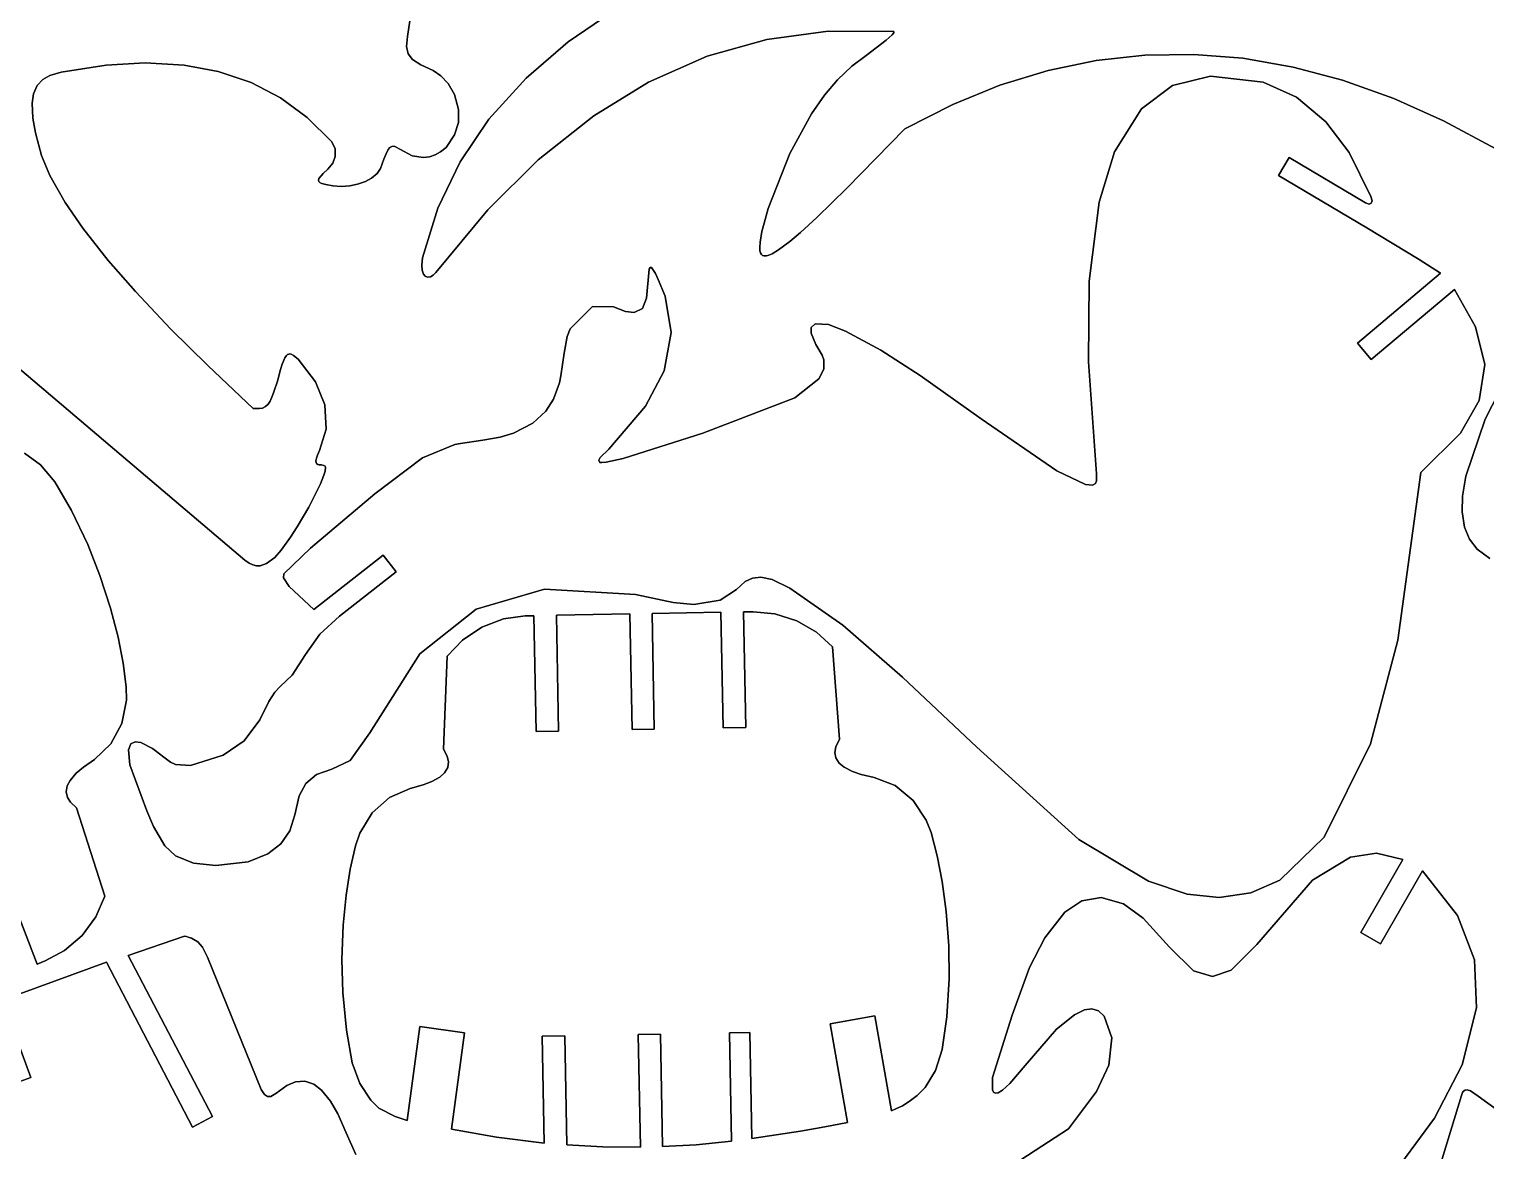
# Model space of a CAD drawing. Extents: x -1 to 600, y 1 to 926.
# Drawn here: x 203 to 395.9, y 407.8 to 556.4 of the extents above; entities that cross this region are included whole.
import ezdxf

# ---------------------------------------------------------------- set-up
doc = ezdxf.new("R2010")
doc.units = 0
doc.layers.add('EXPLORER_DEFAULT', color=253, linetype='CONTINUOUS')

# ---------------------------------------------------------------- blocks, each defined once
blk = doc.blocks.new('A_MODEL_SPACE')
at = {"layer": 'EXPLORER_DEFAULT'}
for p, q in [((253.092361, 555.414734), (253.712875, 559.564331)), ((253.712875, 559.564331), (253.092361, 555.414734)), ((281.244049, 559.401062), (274.344604, 554.708252)), ((274.344604, 554.708252), (281.244049, 559.401062)), ((300.678589, 555.040649), (308.80365, 556.140503)), ((308.80365, 556.140503), (300.678589, 555.040649)), ((308.80365, 556.140503), (317.368835, 556.103882)), ((317.368835, 556.103882), (308.80365, 556.140503)), ((317.500702, 555.927612), (317.268158, 555.637268)), ((317.268158, 555.637268), (317.500702, 555.927612)), ((317.368835, 556.103882), (317.492279, 556.071899)), ((317.492279, 556.071899), (317.368835, 556.103882)), ((317.492279, 556.071899), (317.524567, 556.025024)), ((317.524567, 556.025024), (317.492279, 556.071899)), ((317.524567, 556.025024), (317.500702, 555.927612)), ((317.500702, 555.927612), (317.524567, 556.025024)), ((252.936157, 554.102234), (253.092361, 555.414734)), ((253.092361, 555.414734), (252.936157, 554.102234)), ((253.161484, 553.147827), (252.936157, 554.102234)), ((252.936157, 554.102234), (253.161484, 553.147827)), ((274.344604, 554.708252), (268.775116, 549.915222)), ((268.775116, 549.915222), (274.344604, 554.708252)), ((292.792175, 552.800903), (300.678589, 555.040649)), ((300.678589, 555.040649), (292.792175, 552.800903)), ((316.507324, 554.947815), (313.832214, 552.925903)), ((313.832214, 552.925903), (316.507324, 554.947815)), ((317.268158, 555.637268), (316.507324, 554.947815)), ((316.507324, 554.947815), (317.268158, 555.637268)), ((213.151688, 551.637451), (218.329178, 551.929504)), ((218.329178, 551.929504), (213.151688, 551.637451)), ((218.329178, 551.929504), (223.495316, 551.637268)), ((223.495316, 551.637268), (218.329178, 551.929504)), ((253.744186, 552.36261), (253.161484, 553.147827)), ((253.161484, 553.147827), (253.744186, 552.36261)), ((254.82608, 551.666504), (253.744186, 552.36261)), ((253.744186, 552.36261), (254.82608, 551.666504)), ((285.024933, 549.362915), (292.792175, 552.800903)), ((292.792175, 552.800903), (285.024933, 549.362915)), ((313.832214, 552.925903), (311.929688, 551.486877)), ((311.929688, 551.486877), (313.832214, 552.925903)), ((337.949982, 550.936401), (344.305023, 552.258179)), ((344.305023, 552.258179), (337.949982, 550.936401)), ((344.305023, 552.258179), (350.755859, 552.969116)), ((350.755859, 552.969116), (344.305023, 552.258179)), ((350.755859, 552.969116), (357.261993, 553.059326)), ((357.261993, 553.059326), (350.755859, 552.969116)), ((357.261993, 553.059326), (363.748962, 552.533142)), ((363.748962, 552.533142), (357.261993, 553.059326)), ((363.748962, 552.533142), (370.407043, 551.369629)), ((370.407043, 551.369629), (363.748962, 552.533142)), ((204.770111, 549.741211), (205.685226, 550.252563)), ((205.685226, 550.252563), (204.770111, 549.741211)), ((205.685226, 550.252563), (207.194092, 550.712585)), ((207.194092, 550.712585), (205.685226, 550.252563)), ((207.194092, 550.712585), (213.151688, 551.637451)), ((213.151688, 551.637451), (207.194092, 550.712585)), ((223.495316, 551.637268), (228.014877, 550.792542)), ((228.014877, 550.792542), (223.495316, 551.637268)), ((228.014877, 550.792542), (232.360199, 549.319641)), ((232.360199, 549.319641), (228.014877, 550.792542)), ((256.463898, 550.916199), (254.82608, 551.666504)), ((254.82608, 551.666504), (256.463898, 550.916199)), ((257.504181, 550.2052), (256.463898, 550.916199)), ((256.463898, 550.916199), (257.504181, 550.2052)), ((258.456207, 549.186218), (257.504181, 550.2052)), ((257.504181, 550.2052), (258.456207, 549.186218)), ((311.929688, 551.486877), (310.026215, 549.665894)), ((310.026215, 549.665894), (311.929688, 551.486877)), ((331.536102, 548.966003), (337.949982, 550.936401)), ((337.949982, 550.936401), (331.536102, 548.966003)), ((359.463745, 550.163818), (354.440369, 548.948425)), ((354.440369, 548.948425), (359.463745, 550.163818)), ((366.45285, 549.384644), (359.463745, 550.163818)), ((359.463745, 550.163818), (366.45285, 549.384644)), ((370.407043, 551.369629), (376.940399, 549.624512)), ((376.940399, 549.624512), (370.407043, 551.369629)), ((203.51207, 547.841797), (204.002274, 548.93158)), ((204.002274, 548.93158), (203.51207, 547.841797)), ((204.002274, 548.93158), (204.770111, 549.741211)), ((204.770111, 549.741211), (204.002274, 548.93158)), ((232.360199, 549.319641), (236.251205, 547.301575)), ((236.251205, 547.301575), (232.360199, 549.319641)), ((259.3078, 547.740479), (258.456207, 549.186218)), ((258.456207, 549.186218), (259.3078, 547.740479)), ((268.775116, 549.915222), (263.868805, 544.465637)), ((263.868805, 544.465637), (268.775116, 549.915222)), ((277.770142, 544.920288), (285.024933, 549.362915)), ((285.024933, 549.362915), (277.770142, 544.920288)), ((310.026215, 549.665894), (308.319061, 547.654297)), ((308.319061, 547.654297), (310.026215, 549.665894)), ((325.320435, 546.43042), (331.536102, 548.966003)), ((331.536102, 548.966003), (325.320435, 546.43042)), ((354.440369, 548.948425), (350.331421, 545.852722)), ((350.331421, 545.852722), (354.440369, 548.948425)), ((370.83197, 547.364807), (366.45285, 549.384644)), ((366.45285, 549.384644), (370.83197, 547.364807)), ((376.940399, 549.624512), (383.740112, 547.188904)), ((383.740112, 547.188904), (376.940399, 549.624512)), ((203.335526, 546.588623), (203.51207, 547.841797)), ((203.51207, 547.841797), (203.335526, 546.588623)), ((203.44902, 544.612976), (203.335526, 546.588623)), ((203.335526, 546.588623), (203.44902, 544.612976)), ((236.251205, 547.301575), (239.784042, 544.706787)), ((239.784042, 544.706787), (236.251205, 547.301575)), ((259.830872, 545.742249), (259.3078, 547.740479)), ((259.3078, 547.740479), (259.830872, 545.742249)), ((308.319061, 547.654297), (306.594879, 545.197327)), ((306.594879, 545.197327), (308.319061, 547.654297)), ((318.955231, 543.182922), (325.320435, 546.43042)), ((325.320435, 546.43042), (318.955231, 543.182922)), ((374.744202, 544.13623), (370.83197, 547.364807)), ((370.83197, 547.364807), (374.744202, 544.13623)), ((383.740112, 547.188904), (390.335297, 544.23407)), ((390.335297, 544.23407), (383.740112, 547.188904)), ((203.807663, 542.665588), (203.44902, 544.612976)), ((203.44902, 544.612976), (203.807663, 542.665588)), ((239.784042, 544.706787), (243.038147, 541.456665)), ((243.038147, 541.456665), (239.784042, 544.706787)), ((259.821198, 544.041504), (259.830872, 545.742249)), ((259.830872, 545.742249), (259.821198, 544.041504)), ((263.868805, 544.465637), (260.054993, 538.818726)), ((260.054993, 538.818726), (263.868805, 544.465637)), ((270.407837, 539.070801), (277.770142, 544.920288)), ((277.770142, 544.920288), (270.407837, 539.070801)), ((306.594879, 545.197327), (303.732788, 539.9422)), ((303.732788, 539.9422), (306.594879, 545.197327)), ((350.331421, 545.852722), (346.754486, 540.148071)), ((346.754486, 540.148071), (350.331421, 545.852722)), ((390.335297, 544.23407), (397.261261, 540.517273)), ((397.261261, 540.517273), (390.335297, 544.23407)), ((204.610016, 539.653503), (203.807663, 542.665588)), ((203.807663, 542.665588), (204.610016, 539.653503)), ((258.192566, 540.73291), (259.301636, 542.381592)), ((259.301636, 542.381592), (258.192566, 540.73291)), ((259.301636, 542.381592), (259.821198, 544.041504)), ((259.821198, 544.041504), (259.301636, 542.381592)), ((311.288177, 535.332458), (318.955231, 543.182922)), ((318.955231, 543.182922), (311.288177, 535.332458)), ((377.840668, 540.053467), (374.744202, 544.13623)), ((374.744202, 544.13623), (377.840668, 540.053467)), ((243.038147, 541.456665), (243.47438, 540.531128)), ((243.47438, 540.531128), (243.038147, 541.456665)), ((243.47438, 540.531128), (243.506943, 539.530762)), ((243.506943, 539.530762), (243.47438, 540.531128)), ((250.19165, 539.808777), (250.5271, 540.448792)), ((250.5271, 540.448792), (250.19165, 539.808777)), ((250.5271, 540.448792), (250.747986, 540.717712)), ((250.747986, 540.717712), (250.5271, 540.448792)), ((250.747986, 540.717712), (251.020706, 540.868103)), ((251.020706, 540.868103), (250.747986, 540.717712)), ((251.020706, 540.868103), (251.319901, 540.871765)), ((251.319901, 540.871765), (251.020706, 540.868103)), ((251.319901, 540.871765), (251.561996, 540.780029)), ((251.561996, 540.780029), (251.319901, 540.871765)), ((251.561996, 540.780029), (252.060745, 540.480652)), ((252.060745, 540.480652), (251.561996, 540.780029)), ((252.060745, 540.480652), (253.705994, 539.606323)), ((253.705994, 539.606323), (252.060745, 540.480652)), ((257.462158, 540.133179), (258.192566, 540.73291)), ((258.192566, 540.73291), (257.462158, 540.133179)), ((205.707993, 536.983826), (204.610016, 539.653503)), ((204.610016, 539.653503), (205.707993, 536.983826)), ((243.184692, 538.636475), (242.541306, 537.836548)), ((242.541306, 537.836548), (243.184692, 538.636475)), ((243.506943, 539.530762), (243.184692, 538.636475)), ((243.184692, 538.636475), (243.506943, 539.530762)), ((249.497589, 537.935242), (249.939743, 539.188049)), ((249.939743, 539.188049), (249.497589, 537.935242)), ((249.939743, 539.188049), (250.19165, 539.808777)), ((250.19165, 539.808777), (249.939743, 539.188049)), ((253.705994, 539.606323), (255.19339, 539.369629)), ((255.19339, 539.369629), (253.705994, 539.606323)), ((255.19339, 539.369629), (255.972366, 539.467896)), ((255.972366, 539.467896), (255.19339, 539.369629)), ((255.972366, 539.467896), (256.737274, 539.724304)), ((256.737274, 539.724304), (255.972366, 539.467896)), ((256.737274, 539.724304), (257.462158, 540.133179)), ((257.462158, 540.133179), (256.737274, 539.724304)), ((260.054993, 538.818726), (257.109314, 532.680786)), ((257.109314, 532.680786), (260.054993, 538.818726)), ((263.715118, 532.441895), (270.407837, 539.070801)), ((270.407837, 539.070801), (263.715118, 532.441895)), ((303.732788, 539.9422), (300.856323, 532.634338)), ((300.856323, 532.634338), (303.732788, 539.9422)), ((346.754486, 540.148071), (344.711243, 533.48938)), ((344.711243, 533.48938), (346.754486, 540.148071)), ((368.477295, 537.016418), (369.877075, 539.383545)), ((369.877075, 539.383545), (368.477295, 537.016418)), ((369.877075, 539.383545), (379.980621, 533.37207)), ((379.980621, 533.37207), (369.877075, 539.383545)), ((380.710297, 534.239868), (377.840668, 540.053467)), ((377.840668, 540.053467), (380.710297, 534.239868)), ((207.722504, 533.419067), (205.707993, 536.983826)), ((205.707993, 536.983826), (207.722504, 533.419067)), ((241.347504, 536.593811), (241.281082, 536.401855)), ((241.281082, 536.401855), (241.347504, 536.593811)), ((241.617935, 536.959778), (241.347504, 536.593811)), ((241.347504, 536.593811), (241.617935, 536.959778)), ((241.91423, 537.265076), (241.617935, 536.959778)), ((241.617935, 536.959778), (241.91423, 537.265076)), ((242.541306, 537.836548), (241.91423, 537.265076)), ((241.91423, 537.265076), (242.541306, 537.836548)), ((247.521378, 536.214172), (248.328461, 536.650696)), ((248.328461, 536.650696), (247.521378, 536.214172)), ((248.328461, 536.650696), (249.068405, 537.285217)), ((249.068405, 537.285217), (248.328461, 536.650696)), ((249.068405, 537.285217), (249.497589, 537.935242)), ((249.497589, 537.935242), (249.068405, 537.285217)), ((380.152252, 530.081909), (368.477295, 537.016418)), ((368.477295, 537.016418), (380.152252, 530.081909)), ((241.281082, 536.401855), (241.320068, 536.226318)), ((241.320068, 536.226318), (241.281082, 536.401855)), ((241.320068, 536.226318), (241.500061, 536.052551)), ((241.500061, 536.052551), (241.320068, 536.226318)), ((241.500061, 536.052551), (241.72374, 535.951355)), ((241.72374, 535.951355), (241.500061, 536.052551)), ((241.72374, 535.951355), (242.244156, 535.801819)), ((242.244156, 535.801819), (241.72374, 535.951355)), ((242.244156, 535.801819), (243.193237, 535.617371)), ((243.193237, 535.617371), (242.244156, 535.801819)), ((243.193237, 535.617371), (244.31105, 535.559326)), ((244.31105, 535.559326), (243.193237, 535.617371)), ((244.31105, 535.559326), (245.41684, 535.640869)), ((245.41684, 535.640869), (244.31105, 535.559326)), ((245.41684, 535.640869), (246.469376, 535.850525)), ((246.469376, 535.850525), (245.41684, 535.640869)), ((246.469376, 535.850525), (247.521378, 536.214172)), ((247.521378, 536.214172), (246.469376, 535.850525)), ((307.310303, 531.451355), (311.288177, 535.332458)), ((311.288177, 535.332458), (307.310303, 531.451355)), ((210.052719, 530.035645), (207.722504, 533.419067)), ((207.722504, 533.419067), (210.052719, 530.035645)), ((257.109314, 532.680786), (255.083664, 526.111633)), ((255.083664, 526.111633), (257.109314, 532.680786)), ((300.856323, 532.634338), (300.315857, 530.702087)), ((300.315857, 530.702087), (300.856323, 532.634338)), ((344.711243, 533.48938), (343.395172, 522.983459)), ((343.395172, 522.983459), (344.711243, 533.48938)), ((379.980621, 533.37207), (380.476074, 533.209167)), ((380.476074, 533.209167), (379.980621, 533.37207)), ((380.476074, 533.209167), (380.747742, 533.321472)), ((380.747742, 533.321472), (380.476074, 533.209167)), ((380.855927, 533.627319), (380.710297, 534.239868)), ((380.710297, 534.239868), (380.855927, 533.627319)), ((380.747742, 533.321472), (380.855927, 533.627319)), ((380.855927, 533.627319), (380.747742, 533.321472)), ((256.827301, 524.164124), (263.715118, 532.441895)), ((263.715118, 532.441895), (256.827301, 524.164124)), ((300.315857, 530.702087), (300.036835, 529.572144)), ((300.036835, 529.572144), (300.315857, 530.702087)), ((305.154022, 529.47168), (307.310303, 531.451355)), ((307.310303, 531.451355), (305.154022, 529.47168)), ((213.433807, 525.756409), (210.052719, 530.035645)), ((210.052719, 530.035645), (213.433807, 525.756409)), ((300.036835, 529.572144), (299.781158, 528.189514)), ((299.781158, 528.189514), (300.036835, 529.572144)), ((303.727142, 528.25531), (305.154022, 529.47168)), ((305.154022, 529.47168), (303.727142, 528.25531)), ((387.091309, 525.896606), (380.152252, 530.081909)), ((380.152252, 530.081909), (387.091309, 525.896606)), ((182.106552, 527.997742), (231.546326, 486.016602)), ((231.546326, 486.016602), (182.106552, 527.997742)), ((299.781158, 528.189514), (299.730469, 527.444641)), ((299.730469, 527.444641), (299.781158, 528.189514)), ((299.730469, 527.444641), (299.761169, 527.040894)), ((299.761169, 527.040894), (299.730469, 527.444641)), ((299.761169, 527.040894), (299.827118, 526.781006)), ((299.827118, 526.781006), (299.761169, 527.040894)), ((301.391907, 526.627808), (302.242432, 527.135742)), ((302.242432, 527.135742), (301.391907, 526.627808)), ((302.242432, 527.135742), (303.727142, 528.25531)), ((303.727142, 528.25531), (302.242432, 527.135742)), ((217.027634, 521.648132), (213.433807, 525.756409)), ((213.433807, 525.756409), (217.027634, 521.648132)), ((255.083664, 526.111633), (254.963623, 525.127075)), ((254.963623, 525.127075), (255.083664, 526.111633)), ((254.963623, 525.127075), (255.005524, 524.474854)), ((255.005524, 524.474854), (254.963623, 525.127075)), ((299.827118, 526.781006), (299.958374, 526.547058)), ((299.958374, 526.547058), (299.827118, 526.781006)), ((299.958374, 526.547058), (300.120941, 526.4104)), ((300.120941, 526.4104), (299.958374, 526.547058)), ((300.120941, 526.4104), (300.3302, 526.344543)), ((300.3302, 526.344543), (300.120941, 526.4104)), ((300.3302, 526.344543), (300.634888, 526.352722)), ((300.634888, 526.352722), (300.3302, 526.344543)), ((300.634888, 526.352722), (300.943542, 526.433838)), ((300.943542, 526.433838), (300.634888, 526.352722)), ((300.943542, 526.433838), (301.391907, 526.627808)), ((301.391907, 526.627808), (300.943542, 526.433838)), ((389.917542, 524.044678), (387.091309, 525.896606)), ((387.091309, 525.896606), (389.917542, 524.044678)), ((255.005524, 524.474854), (255.18689, 523.94696)), ((255.18689, 523.94696), (255.005524, 524.474854)), ((255.18689, 523.94696), (255.431854, 523.667603)), ((255.431854, 523.667603), (255.18689, 523.94696)), ((255.431854, 523.667603), (255.743057, 523.550171)), ((255.743057, 523.550171), (255.431854, 523.667603)), ((255.743057, 523.550171), (256.119995, 523.595459)), ((256.119995, 523.595459), (255.743057, 523.550171)), ((256.119995, 523.595459), (256.467499, 523.789978)), ((256.467499, 523.789978), (256.119995, 523.595459)), ((256.467499, 523.789978), (256.827301, 524.164124)), ((256.827301, 524.164124), (256.467499, 523.789978)), ((285.093628, 524.612976), (284.755829, 520.748169)), ((284.755829, 520.748169), (285.093628, 524.612976)), ((285.24234, 524.83075), (285.093628, 524.612976)), ((285.093628, 524.612976), (285.24234, 524.83075)), ((285.410461, 524.798706), (285.24234, 524.83075)), ((285.24234, 524.83075), (285.410461, 524.798706)), ((285.911072, 524.041321), (285.410461, 524.798706)), ((285.410461, 524.798706), (285.911072, 524.041321)), ((286.293701, 523.214661), (285.911072, 524.041321)), ((285.911072, 524.041321), (286.293701, 523.214661)), ((287.190918, 521.028687), (286.293701, 523.214661)), ((286.293701, 523.214661), (287.190918, 521.028687)), ((343.395172, 522.983459), (343.298676, 512.322449)), ((343.298676, 512.322449), (343.395172, 522.983459)), ((378.93634, 514.773071), (389.917542, 524.044678)), ((389.917542, 524.044678), (378.93634, 514.773071)), ((221.743942, 516.665527), (217.027634, 521.648132)), ((217.027634, 521.648132), (221.743942, 516.665527)), ((391.765991, 521.897095), (380.75238, 512.612549)), ((380.75238, 512.612549), (391.765991, 521.897095)), ((394.569397, 516.950378), (391.765991, 521.897095)), ((391.765991, 521.897095), (394.569397, 516.950378)), ((277.581573, 519.628113), (274.636108, 516.696167)), ((274.636108, 516.696167), (277.581573, 519.628113)), ((280.359772, 519.610107), (277.581573, 519.628113)), ((277.581573, 519.628113), (280.359772, 519.610107)), ((281.940155, 518.967224), (280.359772, 519.610107)), ((280.359772, 519.610107), (281.940155, 518.967224)), ((284.220337, 519.398438), (283.110321, 518.846619)), ((283.110321, 518.846619), (284.220337, 519.398438)), ((284.755829, 520.748169), (284.220337, 519.398438)), ((284.220337, 519.398438), (284.755829, 520.748169)), ((288.004395, 516.202698), (287.190918, 521.028687)), ((287.190918, 521.028687), (288.004395, 516.202698)), ((283.110321, 518.846619), (281.940155, 518.967224)), ((281.940155, 518.967224), (283.110321, 518.846619)), ((307.100372, 517.333191), (306.551086, 516.860107)), ((306.551086, 516.860107), (307.100372, 517.333191)), ((308.832916, 517.244873), (307.100372, 517.333191)), ((307.100372, 517.333191), (308.832916, 517.244873)), ((311.119141, 516.377869), (308.832916, 517.244873)), ((308.832916, 517.244873), (311.119141, 516.377869)), ((226.616211, 511.832733), (221.743942, 516.665527)), ((221.743942, 516.665527), (226.616211, 511.832733)), ((274.242523, 515.654297), (273.820038, 513.458191)), ((273.820038, 513.458191), (274.242523, 515.654297)), ((274.636108, 516.696167), (274.242523, 515.654297)), ((274.242523, 515.654297), (274.636108, 516.696167)), ((287.070496, 511.123749), (288.004395, 516.202698)), ((288.004395, 516.202698), (287.070496, 511.123749)), ((306.551086, 516.860107), (306.53479, 516.120728)), ((306.53479, 516.120728), (306.551086, 516.860107)), ((306.53479, 516.120728), (307.18158, 514.597229)), ((307.18158, 514.597229), (306.53479, 516.120728)), ((315.762604, 513.845764), (311.119141, 516.377869)), ((311.119141, 516.377869), (315.762604, 513.845764)), ((395.792145, 511.9776), (394.569397, 516.950378)), ((394.569397, 516.950378), (395.792145, 511.9776)), ((237.337173, 513.348511), (237.190231, 513.286377)), ((237.190231, 513.286377), (237.337173, 513.348511)), ((237.492783, 513.360046), (237.337173, 513.348511)), ((237.337173, 513.348511), (237.492783, 513.360046)), ((237.682129, 513.31781), (237.492783, 513.360046)), ((237.492783, 513.360046), (237.682129, 513.31781)), ((273.820038, 513.458191), (273.380676, 510.471527)), ((273.380676, 510.471527), (273.820038, 513.458191)), ((307.18158, 514.597229), (308.010468, 513.18396)), ((308.010468, 513.18396), (307.18158, 514.597229)), ((320.975372, 510.499237), (315.762604, 513.845764)), ((315.762604, 513.845764), (320.975372, 510.499237)), ((380.75238, 512.612549), (378.93634, 514.773071)), ((378.93634, 514.773071), (380.75238, 512.612549)), ((232.652908, 506.146484), (226.616211, 511.832733)), ((226.616211, 511.832733), (232.652908, 506.146484)), ((236.468521, 512.025085), (236.2388, 511.289368)), ((236.2388, 511.289368), (236.468521, 512.025085)), ((236.805939, 512.829895), (236.468521, 512.025085)), ((236.468521, 512.025085), (236.805939, 512.829895)), ((237.032806, 513.156189), (236.805939, 512.829895)), ((236.805939, 512.829895), (237.032806, 513.156189)), ((237.190231, 513.286377), (237.032806, 513.156189)), ((237.032806, 513.156189), (237.190231, 513.286377)), ((237.984848, 513.155518), (237.682129, 513.31781)), ((237.682129, 513.31781), (237.984848, 513.155518)), ((238.571182, 512.664307), (237.984848, 513.155518)), ((237.984848, 513.155518), (238.571182, 512.664307)), ((240.891815, 509.668121), (238.571182, 512.664307)), ((238.571182, 512.664307), (240.891815, 509.668121)), ((308.010468, 513.18396), (308.24292, 512.575867)), ((308.24292, 512.575867), (308.010468, 513.18396)), ((308.24292, 512.575867), (308.235565, 511.362061)), ((308.235565, 511.362061), (308.24292, 512.575867)), ((343.298676, 512.322449), (344.362396, 497.454712)), ((344.362396, 497.454712), (343.298676, 512.322449)), ((395.039337, 507.191223), (395.792145, 511.9776)), ((395.792145, 511.9776), (395.039337, 507.191223)), ((235.834518, 509.770172), (235.365616, 508.327087)), ((235.365616, 508.327087), (235.834518, 509.770172)), ((236.2388, 511.289368), (235.834518, 509.770172)), ((235.834518, 509.770172), (236.2388, 511.289368)), ((242.11142, 506.618042), (240.891815, 509.668121)), ((240.891815, 509.668121), (242.11142, 506.618042)), ((273.194244, 509.553101), (272.421814, 507.376434)), ((272.421814, 507.376434), (273.194244, 509.553101)), ((273.380676, 510.471527), (273.194244, 509.553101)), ((273.194244, 509.553101), (273.380676, 510.471527)), ((284.612946, 506.433319), (287.070496, 511.123749)), ((287.070496, 511.123749), (284.612946, 506.433319)), ((307.575531, 510.054718), (304.405426, 507.561432)), ((304.405426, 507.561432), (307.575531, 510.054718)), ((308.235565, 511.362061), (307.575531, 510.054718)), ((307.575531, 510.054718), (308.235565, 511.362061)), ((329.075714, 504.75708), (320.975372, 510.499237)), ((320.975372, 510.499237), (329.075714, 504.75708)), ((398.621979, 510.15387), (395.82196, 504.715759)), ((395.82196, 504.715759), (398.621979, 510.15387)), ((235.205917, 507.874481), (234.873993, 507.113983)), ((234.873993, 507.113983), (235.205917, 507.874481)), ((235.365616, 508.327087), (235.205917, 507.874481)), ((235.205917, 507.874481), (235.365616, 508.327087)), ((304.405426, 507.561432), (292.222504, 502.856781)), ((292.222504, 502.856781), (304.405426, 507.561432)), ((233.412582, 506.118896), (232.652908, 506.146484)), ((232.652908, 506.146484), (233.412582, 506.118896)), ((233.858246, 506.188416), (233.412582, 506.118896)), ((233.412582, 506.118896), (233.858246, 506.188416)), ((234.271713, 506.383392), (233.858246, 506.188416)), ((233.858246, 506.188416), (234.271713, 506.383392)), ((234.628204, 506.722504), (234.271713, 506.383392)), ((234.271713, 506.383392), (234.628204, 506.722504)), ((234.873993, 507.113983), (234.628204, 506.722504)), ((234.628204, 506.722504), (234.873993, 507.113983)), ((242.303696, 503.401581), (242.11142, 506.618042)), ((242.11142, 506.618042), (242.303696, 503.401581)), ((271.410095, 505.766541), (269.671906, 504.17865)), ((269.671906, 504.17865), (271.410095, 505.766541)), ((272.421814, 507.376434), (271.410095, 505.766541)), ((271.410095, 505.766541), (272.421814, 507.376434)), ((279.743469, 500.7229), (284.612946, 506.433319)), ((284.612946, 506.433319), (279.743469, 500.7229)), ((392.551575, 502.853516), (395.039337, 507.191223)), ((395.039337, 507.191223), (392.551575, 502.853516)), ((269.671906, 504.17865), (267.119019, 502.884064)), ((267.119019, 502.884064), (269.671906, 504.17865)), ((339.077728, 497.854187), (329.075714, 504.75708)), ((329.075714, 504.75708), (339.077728, 497.854187)), ((395.82196, 504.715759), (393.278015, 497.172302)), ((393.278015, 497.172302), (395.82196, 504.715759)), ((241.431824, 500.556671), (242.303696, 503.401581)), ((242.303696, 503.401581), (241.431824, 500.556671)), ((263.070099, 501.927307), (260.104431, 501.500977)), ((260.104431, 501.500977), (263.070099, 501.927307)), ((265.340485, 502.345581), (263.070099, 501.927307)), ((263.070099, 501.927307), (265.340485, 502.345581)), ((267.119019, 502.884064), (265.340485, 502.345581)), ((265.340485, 502.345581), (267.119019, 502.884064)), ((292.222504, 502.856781), (281.643585, 499.499573)), ((281.643585, 499.499573), (292.222504, 502.856781)), ((387.300873, 497.647461), (392.551575, 502.853516)), ((392.551575, 502.853516), (387.300873, 497.647461)), ((204.464996, 498.665283), (202.352524, 500.224274)), ((202.352524, 500.224274), (204.464996, 498.665283)), ((241.019348, 499.56192), (241.152725, 499.937378)), ((241.152725, 499.937378), (241.019348, 499.56192)), ((241.152725, 499.937378), (241.431824, 500.556671)), ((241.431824, 500.556671), (241.152725, 499.937378)), ((259.33429, 501.350372), (255.070938, 499.584808)), ((255.070938, 499.584808), (259.33429, 501.350372)), ((260.104431, 501.500977), (259.33429, 501.350372)), ((259.33429, 501.350372), (260.104431, 501.500977)), ((278.61969, 499.637299), (279.743469, 500.7229)), ((279.743469, 500.7229), (278.61969, 499.637299)), ((206.349655, 496.42749), (204.464996, 498.665283)), ((204.464996, 498.665283), (206.349655, 496.42749)), ((240.944443, 499.189758), (241.019348, 499.56192)), ((241.019348, 499.56192), (240.944443, 499.189758)), ((240.957123, 498.985992), (240.944443, 499.189758)), ((240.944443, 499.189758), (240.957123, 498.985992)), ((241.038681, 498.827881), (240.957123, 498.985992)), ((240.957123, 498.985992), (241.038681, 498.827881)), ((241.192291, 498.71817), (241.038681, 498.827881)), ((241.038681, 498.827881), (241.192291, 498.71817)), ((241.356262, 498.673157), (241.192291, 498.71817)), ((241.192291, 498.71817), (241.356262, 498.673157)), ((241.672028, 498.647766), (241.356262, 498.673157)), ((241.356262, 498.673157), (241.672028, 498.647766)), ((242.015015, 498.597778), (241.672028, 498.647766)), ((241.672028, 498.647766), (242.015015, 498.597778)), ((242.149902, 498.513062), (242.015015, 498.597778)), ((242.015015, 498.597778), (242.149902, 498.513062)), ((242.229904, 498.31723), (242.149902, 498.513062)), ((242.149902, 498.513062), (242.229904, 498.31723)), ((242.185242, 497.8302), (242.229904, 498.31723)), ((242.229904, 498.31723), (242.185242, 497.8302)), ((255.070938, 499.584808), (248.750015, 494.827667)), ((248.750015, 494.827667), (255.070938, 499.584808)), ((278.413361, 499.302277), (278.61969, 499.637299)), ((278.61969, 499.637299), (278.413361, 499.302277)), ((278.557983, 498.996643), (278.413361, 499.302277)), ((278.413361, 499.302277), (278.557983, 498.996643)), ((278.80188, 498.959412), (278.557983, 498.996643)), ((278.557983, 498.996643), (278.80188, 498.959412)), ((279.403839, 499.005524), (278.80188, 498.959412)), ((278.80188, 498.959412), (279.403839, 499.005524)), ((281.643585, 499.499573), (279.403839, 499.005524)), ((279.403839, 499.005524), (281.643585, 499.499573)), ((208.572357, 492.631042), (206.349655, 496.42749)), ((206.349655, 496.42749), (208.572357, 492.631042)), ((240.993057, 495.000885), (241.543213, 496.153625)), ((241.543213, 496.153625), (240.993057, 495.000885)), ((241.543213, 496.153625), (242.014236, 497.277679)), ((242.014236, 497.277679), (241.543213, 496.153625)), ((242.014236, 497.277679), (242.185242, 497.8302)), ((242.185242, 497.8302), (242.014236, 497.277679)), ((342.915833, 496.045135), (339.077728, 497.854187)), ((339.077728, 497.854187), (342.915833, 496.045135)), ((343.805725, 495.955963), (342.915833, 496.045135)), ((342.915833, 496.045135), (343.805725, 495.955963)), ((344.198456, 496.174957), (343.805725, 495.955963)), ((343.805725, 495.955963), (344.198456, 496.174957)), ((344.353088, 496.550232), (344.198456, 496.174957)), ((344.198456, 496.174957), (344.353088, 496.550232)), ((344.362396, 497.454712), (344.353088, 496.550232)), ((344.353088, 496.550232), (344.362396, 497.454712)), ((384.267242, 475.418457), (387.300873, 497.647461)), ((387.300873, 497.647461), (384.267242, 475.418457)), ((393.278015, 497.172302), (392.829987, 494.508972)), ((392.829987, 494.508972), (393.278015, 497.172302)), ((239.989029, 493.037872), (240.993057, 495.000885)), ((240.993057, 495.000885), (239.989029, 493.037872)), ((248.750015, 494.827667), (240.228394, 487.609253)), ((240.228394, 487.609253), (248.750015, 494.827667)), ((392.829987, 494.508972), (392.78186, 492.43985)), ((392.78186, 492.43985), (392.829987, 494.508972)), ((210.728287, 488.105835), (208.572357, 492.631042)), ((208.572357, 492.631042), (210.728287, 488.105835)), ((238.461075, 490.441864), (239.989029, 493.037872)), ((239.989029, 493.037872), (238.461075, 490.441864)), ((392.78186, 492.43985), (393.111786, 490.417816)), ((393.111786, 490.417816), (392.78186, 492.43985)), ((237.598907, 489.073029), (238.461075, 490.441864)), ((238.461075, 490.441864), (237.598907, 489.073029)), ((393.111786, 490.417816), (393.761475, 488.837891)), ((393.761475, 488.837891), (393.111786, 490.417816)), ((236.36142, 487.349854), (237.598907, 489.073029)), ((237.598907, 489.073029), (236.36142, 487.349854)), ((393.761475, 488.837891), (394.787903, 487.483276)), ((394.787903, 487.483276), (393.761475, 488.837891)), ((212.327682, 484.022186), (210.728287, 488.105835)), ((210.728287, 488.105835), (212.327682, 484.022186)), ((234.407547, 485.580627), (235.512115, 486.405975)), ((235.512115, 486.405975), (234.407547, 485.580627)), ((235.512115, 486.405975), (236.36142, 487.349854)), ((236.36142, 487.349854), (235.512115, 486.405975)), ((240.228394, 487.609253), (236.700485, 484.210938)), ((236.700485, 484.210938), (240.228394, 487.609253)), ((240.653854, 479.483337), (249.85672, 486.682465)), ((249.85672, 486.682465), (240.653854, 479.483337)), ((249.85672, 486.682465), (251.564087, 484.498413)), ((251.564087, 484.498413), (249.85672, 486.682465)), ((394.787903, 487.483276), (396.446472, 486.24939)), ((396.446472, 486.24939), (394.787903, 487.483276)), ((231.546326, 486.016602), (232.089615, 485.636322)), ((232.089615, 485.636322), (231.546326, 486.016602)), ((232.089615, 485.636322), (232.56665, 485.413727)), ((232.56665, 485.413727), (232.089615, 485.636322)), ((232.56665, 485.413727), (233.066696, 485.298035)), ((233.066696, 485.298035), (232.56665, 485.413727)), ((233.066696, 485.298035), (233.553085, 485.299561)), ((233.553085, 485.299561), (233.066696, 485.298035)), ((233.553085, 485.299561), (234.407547, 485.580627)), ((234.407547, 485.580627), (233.553085, 485.299561)), ((251.564087, 484.498413), (244.047073, 478.616547)), ((244.047073, 478.616547), (251.564087, 484.498413)), ((213.724106, 479.683228), (212.327682, 484.022186)), ((212.327682, 484.022186), (213.724106, 479.683228)), ((236.700485, 484.210938), (236.6474, 483.70517)), ((236.6474, 483.70517), (236.700485, 484.210938)), ((236.6474, 483.70517), (237.39502, 482.554657)), ((237.39502, 482.554657), (236.6474, 483.70517)), ((237.39502, 482.554657), (240.653854, 479.483337)), ((240.653854, 479.483337), (237.39502, 482.554657)), ((296.643799, 482.133362), (297.826233, 483.195679)), ((297.826233, 483.195679), (296.643799, 482.133362)), ((297.826233, 483.195679), (298.763916, 483.666046)), ((298.763916, 483.666046), (297.826233, 483.195679)), ((298.763916, 483.666046), (299.876923, 483.799194)), ((299.876923, 483.799194), (298.763916, 483.666046)), ((299.876923, 483.799194), (301.37265, 483.49408)), ((301.37265, 483.49408), (299.876923, 483.799194)), ((301.37265, 483.49408), (303.72583, 482.338562)), ((303.72583, 482.338562), (301.37265, 483.49408)), ((262.153046, 479.523895), (271.212799, 482.192139)), ((271.212799, 482.192139), (262.153046, 479.523895)), ((271.212799, 482.192139), (283.266571, 481.485718)), ((283.266571, 481.485718), (271.212799, 482.192139)), ((283.266571, 481.485718), (288.250793, 480.416931)), ((288.250793, 480.416931), (283.266571, 481.485718)), ((290.998749, 480.171143), (294.484863, 480.741852)), ((294.484863, 480.741852), (290.998749, 480.171143)), ((294.484863, 480.741852), (296.643799, 482.133362)), ((296.643799, 482.133362), (294.484863, 480.741852)), ((303.72583, 482.338562), (310.741028, 477.406067)), ((310.741028, 477.406067), (303.72583, 482.338562)), ((214.728012, 475.812347), (213.724106, 479.683228)), ((213.724106, 479.683228), (214.728012, 475.812347)), ((244.047073, 478.616547), (241.443527, 476.215546)), ((241.443527, 476.215546), (244.047073, 478.616547)), ((254.73204, 473.641357), (262.153046, 479.523895)), ((262.153046, 479.523895), (254.73204, 473.641357)), ((268.661011, 478.649323), (265.792389, 478.24765)), ((265.792389, 478.24765), (268.661011, 478.649323)), ((269.826355, 478.67099), (268.661011, 478.649323)), ((268.661011, 478.649323), (269.826355, 478.67099)), ((270.109711, 463.31958), (269.826355, 478.67099)), ((269.826355, 478.67099), (270.109711, 463.31958)), ((282.537933, 478.908112), (272.818817, 478.726929)), ((272.818817, 478.726929), (282.537933, 478.908112)), ((272.818817, 478.726929), (273.102203, 463.375)), ((273.102203, 463.375), (272.818817, 478.726929)), ((282.820496, 463.599945), (282.537933, 478.908112)), ((282.537933, 478.908112), (282.820496, 463.599945)), ((294.578796, 479.13269), (285.488403, 478.963257)), ((285.488403, 478.963257), (294.578796, 479.13269)), ((285.488403, 478.963257), (285.770996, 463.654541)), ((285.770996, 463.654541), (285.488403, 478.963257)), ((288.250793, 480.416931), (290.998749, 480.171143)), ((290.998749, 480.171143), (288.250793, 480.416931)), ((294.878296, 463.828186), (294.578796, 479.13269)), ((294.578796, 479.13269), (294.878296, 463.828186)), ((298.849243, 479.212402), (297.575287, 479.188721)), ((297.575287, 479.188721), (298.849243, 479.212402)), ((297.575287, 479.188721), (297.889801, 463.883972)), ((297.889801, 463.883972), (297.575287, 479.188721)), ((301.739197, 478.936707), (298.849243, 479.212402)), ((298.849243, 479.212402), (301.739197, 478.936707)), ((304.638336, 478.006897), (301.739197, 478.936707)), ((301.739197, 478.936707), (304.638336, 478.006897)), ((262.921936, 477.144745), (260.35968, 475.441345)), ((260.35968, 475.441345), (262.921936, 477.144745)), ((265.792389, 478.24765), (262.921936, 477.144745)), ((262.921936, 477.144745), (265.792389, 478.24765)), ((307.276031, 476.49057), (304.638336, 478.006897)), ((304.638336, 478.006897), (307.276031, 476.49057)), ((310.741028, 477.406067), (318.657135, 470.525146)), ((318.657135, 470.525146), (310.741028, 477.406067)), ((215.402985, 472.398956), (214.728012, 475.812347)), ((214.728012, 475.812347), (215.402985, 472.398956)), ((241.443527, 476.215546), (239.574509, 473.522461)), ((239.574509, 473.522461), (241.443527, 476.215546)), ((260.35968, 475.441345), (258.327881, 473.305389)), ((258.327881, 473.305389), (260.35968, 475.441345)), ((309.366638, 474.573395), (307.276031, 476.49057)), ((307.276031, 476.49057), (309.366638, 474.573395)), ((380.64624, 461.693848), (384.267242, 475.418457)), ((384.267242, 475.418457), (380.64624, 461.693848)), ((239.574509, 473.522461), (237.777466, 470.784607)), ((237.777466, 470.784607), (239.574509, 473.522461)), ((248.069687, 463.153656), (254.73204, 473.641357)), ((254.73204, 473.641357), (248.069687, 463.153656)), ((258.327881, 473.305389), (257.838745, 461.008514)), ((257.838745, 461.008514), (258.327881, 473.305389)), ((310.309235, 462.302948), (309.366638, 474.573395)), ((309.366638, 474.573395), (310.309235, 462.302948)), ((215.801208, 469.241089), (215.402985, 472.398956)), ((215.402985, 472.398956), (215.801208, 469.241089)), ((215.830811, 467.492249), (215.801208, 469.241089)), ((215.801208, 469.241089), (215.830811, 467.492249)), ((236.218903, 469.276611), (235.48407, 468.529266)), ((235.48407, 468.529266), (236.218903, 469.276611)), ((237.777466, 470.784607), (236.218903, 469.276611)), ((236.218903, 469.276611), (237.777466, 470.784607)), ((318.657135, 470.525146), (328.505035, 461.256775)), ((328.505035, 461.256775), (318.657135, 470.525146)), ((215.21283, 464.409088), (215.830811, 467.492249)), ((215.830811, 467.492249), (215.21283, 464.409088)), ((234.70163, 467.320038), (233.522354, 464.893799)), ((233.522354, 464.893799), (234.70163, 467.320038)), ((235.48407, 468.529266), (234.70163, 467.320038)), ((234.70163, 467.320038), (235.48407, 468.529266)), ((213.769455, 461.684113), (215.21283, 464.409088)), ((215.21283, 464.409088), (213.769455, 461.684113)), ((233.522354, 464.893799), (231.444077, 462.108704)), ((231.444077, 462.108704), (233.522354, 464.893799)), ((245.501923, 459.500549), (248.069687, 463.153656)), ((248.069687, 463.153656), (245.501923, 459.500549)), ((273.102203, 463.375), (270.109711, 463.31958)), ((270.109711, 463.31958), (273.102203, 463.375)), ((285.770996, 463.654541), (282.820496, 463.599945)), ((282.820496, 463.599945), (285.770996, 463.654541)), ((297.889801, 463.883972), (294.878296, 463.828186)), ((294.878296, 463.828186), (297.889801, 463.883972)), ((211.598328, 459.628357), (213.769455, 461.684113)), ((213.769455, 461.684113), (211.598328, 459.628357)), ((216.428253, 461.697357), (216.103546, 460.903595)), ((216.103546, 460.903595), (216.428253, 461.697357)), ((216.990677, 461.983093), (216.428253, 461.697357)), ((216.428253, 461.697357), (216.990677, 461.983093)), ((217.743225, 461.863312), (216.990677, 461.983093)), ((216.990677, 461.983093), (217.743225, 461.863312)), ((219.28418, 461.085785), (217.743225, 461.863312)), ((217.743225, 461.863312), (219.28418, 461.085785)), ((231.444077, 462.108704), (228.642654, 460.210175)), ((228.642654, 460.210175), (231.444077, 462.108704)), ((309.702606, 460.572968), (309.835419, 461.323425)), ((309.835419, 461.323425), (309.702606, 460.572968)), ((309.835419, 461.323425), (310.309235, 462.302948)), ((310.309235, 462.302948), (309.835419, 461.323425)), ((328.505035, 461.256775), (342.001801, 449.019592)), ((342.001801, 449.019592), (328.505035, 461.256775)), ((374.529297, 449.352173), (380.64624, 461.693848)), ((380.64624, 461.693848), (374.529297, 449.352173)), ((210.145905, 458.615875), (211.598328, 459.628357)), ((211.598328, 459.628357), (210.145905, 458.615875)), ((216.103546, 460.903595), (216.309509, 458.89917)), ((216.309509, 458.89917), (216.103546, 460.903595)), ((219.659393, 460.826477), (219.28418, 461.085785)), ((219.28418, 461.085785), (219.659393, 460.826477)), ((220.801575, 459.913208), (219.659393, 460.826477)), ((219.659393, 460.826477), (220.801575, 459.913208)), ((221.690765, 459.279388), (220.801575, 459.913208)), ((220.801575, 459.913208), (221.690765, 459.279388)), ((228.642654, 460.210175), (224.345917, 458.836029)), ((224.345917, 458.836029), (228.642654, 460.210175)), ((243.03688, 458.33609), (245.501923, 459.500549)), ((245.501923, 459.500549), (243.03688, 458.33609)), ((257.838745, 461.008514), (258.348419, 460.04715)), ((258.348419, 460.04715), (257.838745, 461.008514)), ((258.348419, 460.04715), (258.50882, 459.302094)), ((258.50882, 459.302094), (258.348419, 460.04715)), ((258.50882, 459.302094), (258.400299, 458.566254)), ((258.400299, 458.566254), (258.50882, 459.302094)), ((309.838196, 459.841644), (309.702606, 460.572968)), ((309.702606, 460.572968), (309.838196, 459.841644)), ((310.268219, 459.15564), (309.838196, 459.841644)), ((309.838196, 459.841644), (310.268219, 459.15564)), ((208.397293, 456.860779), (209.200485, 457.799072)), ((209.200485, 457.799072), (208.397293, 456.860779)), ((209.200485, 457.799072), (210.145905, 458.615875)), ((210.145905, 458.615875), (209.200485, 457.799072)), ((216.309509, 458.89917), (218.548416, 452.814087)), ((218.548416, 452.814087), (216.309509, 458.89917)), ((222.344681, 458.972473), (221.690765, 459.279388)), ((221.690765, 459.279388), (222.344681, 458.972473)), ((224.345917, 458.836029), (222.344681, 458.972473)), ((222.344681, 458.972473), (224.345917, 458.836029)), ((239.622482, 456.462585), (241.036865, 457.642487)), ((241.036865, 457.642487), (239.622482, 456.462585)), ((241.036865, 457.642487), (243.03688, 458.33609)), ((243.03688, 458.33609), (241.036865, 457.642487)), ((257.995911, 457.864868), (257.375671, 457.303772)), ((257.375671, 457.303772), (257.995911, 457.864868)), ((258.400299, 458.566254), (257.995911, 457.864868)), ((257.995911, 457.864868), (258.400299, 458.566254)), ((310.908722, 458.617859), (310.268219, 459.15564)), ((310.268219, 459.15564), (310.908722, 458.617859)), ((312.006042, 458.050964), (310.908722, 458.617859)), ((310.908722, 458.617859), (312.006042, 458.050964)), ((313.189423, 457.650146), (312.006042, 458.050964)), ((312.006042, 458.050964), (313.189423, 457.650146)), ((314.916138, 457.258972), (313.189423, 457.650146)), ((313.189423, 457.650146), (314.916138, 457.258972)), ((207.866241, 455.324005), (208.006363, 456.121429)), ((208.006363, 456.121429), (207.866241, 455.324005)), ((208.006363, 456.121429), (208.397293, 456.860779)), ((208.397293, 456.860779), (208.006363, 456.121429)), ((238.7043, 454.830078), (239.622482, 456.462585)), ((239.622482, 456.462585), (238.7043, 454.830078)), ((253.421127, 455.797943), (250.677811, 454.608704)), ((250.677811, 454.608704), (253.421127, 455.797943)), ((255.132233, 456.252594), (253.421127, 455.797943)), ((253.421127, 455.797943), (255.132233, 456.252594)), ((256.300018, 456.696808), (255.132233, 456.252594)), ((255.132233, 456.252594), (256.300018, 456.696808)), ((257.375671, 457.303772), (256.300018, 456.696808)), ((256.300018, 456.696808), (257.375671, 457.303772)), ((317.701477, 456.171783), (314.916138, 457.258972)), ((314.916138, 457.258972), (317.701477, 456.171783)), ((320.064545, 454.190674), (317.701477, 456.171783)), ((317.701477, 456.171783), (320.064545, 454.190674)), ((208.01593, 454.595428), (207.866241, 455.324005)), ((207.866241, 455.324005), (208.01593, 454.595428)), ((208.421494, 453.950165), (208.01593, 454.595428)), ((208.01593, 454.595428), (208.421494, 453.950165)), ((209.229233, 453.2211), (208.421494, 453.950165)), ((208.421494, 453.950165), (209.229233, 453.2211)), ((238.141022, 452.308136), (238.7043, 454.830078)), ((238.7043, 454.830078), (238.141022, 452.308136)), ((250.677811, 454.608704), (248.389481, 452.541748)), ((248.389481, 452.541748), (250.677811, 454.608704)), ((321.79776, 451.566986), (320.064545, 454.190674)), ((320.064545, 454.190674), (321.79776, 451.566986)), ((212.975357, 441.498505), (209.229233, 453.2211)), ((209.229233, 453.2211), (212.975357, 441.498505)), ((218.548416, 452.814087), (219.417877, 450.758118)), ((219.417877, 450.758118), (218.548416, 452.814087)), ((237.497726, 450.156281), (238.141022, 452.308136)), ((238.141022, 452.308136), (237.497726, 450.156281)), ((248.389481, 452.541748), (246.754272, 449.855896)), ((246.754272, 449.855896), (248.389481, 452.541748)), ((219.417877, 450.758118), (220.941528, 448.189026)), ((220.941528, 448.189026), (219.417877, 450.758118)), ((236.288116, 448.432129), (237.497726, 450.156281)), ((237.497726, 450.156281), (236.288116, 448.432129)), ((246.754272, 449.855896), (246.183945, 448.202393)), ((246.183945, 448.202393), (246.754272, 449.855896)), ((322.428711, 449.935669), (321.79776, 451.566986)), ((321.79776, 451.566986), (322.428711, 449.935669)), ((323.248596, 446.860229), (322.428711, 449.935669)), ((322.428711, 449.935669), (323.248596, 446.860229)), ((220.941528, 448.189026), (222.361115, 446.849243)), ((222.361115, 446.849243), (220.941528, 448.189026)), ((234.586517, 447.141785), (236.288116, 448.432129)), ((236.288116, 448.432129), (234.586517, 447.141785)), ((246.183945, 448.202393), (245.478119, 445.098785)), ((245.478119, 445.098785), (246.183945, 448.202393)), ((342.001801, 449.019592), (351.248322, 443.498505)), ((351.248322, 443.498505), (342.001801, 449.019592)), ((368.628723, 443.644226), (374.529297, 449.352173)), ((374.529297, 449.352173), (368.628723, 443.644226)), ((198.488724, 446.852478), (204.005478, 432.523804)), ((204.005478, 432.523804), (198.488724, 446.852478)), ((222.361115, 446.849243), (224.732315, 445.888184)), ((224.732315, 445.888184), (222.361115, 446.849243)), ((224.732315, 445.888184), (227.668121, 445.591705)), ((227.668121, 445.591705), (224.732315, 445.888184)), ((227.668121, 445.591705), (231.986801, 446.057495)), ((231.986801, 446.057495), (227.668121, 445.591705)), ((231.986801, 446.057495), (234.586517, 447.141785)), ((234.586517, 447.141785), (231.986801, 446.057495)), ((323.908295, 443.443817), (323.248596, 446.860229)), ((323.248596, 446.860229), (323.908295, 443.443817)), ((378.014099, 446.692719), (372.981323, 443.635925)), ((372.981323, 443.635925), (378.014099, 446.692719)), ((381.425354, 447.19986), (378.014099, 446.692719)), ((378.014099, 446.692719), (381.425354, 447.19986)), ((379.357391, 436.688171), (384.928528, 446.371185)), ((384.928528, 446.371185), (379.357391, 436.688171)), ((384.928528, 446.371185), (381.425354, 447.19986)), ((381.425354, 447.19986), (384.928528, 446.371185)), ((245.478119, 445.098785), (244.944916, 441.66037)), ((244.944916, 441.66037), (245.478119, 445.098785)), ((387.53714, 444.883362), (381.96817, 435.184662)), ((381.96817, 435.184662), (387.53714, 444.883362)), ((392.187134, 438.969879), (387.53714, 444.883362)), ((387.53714, 444.883362), (392.187134, 438.969879)), ((324.435516, 439.479797), (323.908295, 443.443817)), ((323.908295, 443.443817), (324.435516, 439.479797)), ((351.248322, 443.498505), (356.367035, 441.799561)), ((356.367035, 441.799561), (351.248322, 443.498505)), ((360.608887, 441.333374), (364.788818, 441.941437)), ((364.788818, 441.941437), (360.608887, 441.333374)), ((364.788818, 441.941437), (368.628723, 443.644226)), ((368.628723, 443.644226), (364.788818, 441.941437)), ((372.981323, 443.635925), (365.6026, 435.12973)), ((365.6026, 435.12973), (372.981323, 443.635925)), ((211.796646, 438.796478), (212.975357, 441.498505)), ((212.975357, 441.498505), (211.796646, 438.796478)), ((244.944916, 441.66037), (244.564362, 437.679565)), ((244.564362, 437.679565), (244.944916, 441.66037)), ((342.410858, 440.904144), (340.156586, 439.373962)), ((340.156586, 439.373962), (342.410858, 440.904144)), ((344.989716, 441.337769), (342.410858, 440.904144)), ((342.410858, 440.904144), (344.989716, 441.337769)), ((347.920898, 440.493286), (344.989716, 441.337769)), ((344.989716, 441.337769), (347.920898, 440.493286)), ((350.54068, 438.621826), (347.920898, 440.493286)), ((347.920898, 440.493286), (350.54068, 438.621826)), ((356.367035, 441.799561), (360.608887, 441.333374)), ((360.608887, 441.333374), (356.367035, 441.799561)), ((209.971512, 436.319427), (211.796646, 438.796478)), ((211.796646, 438.796478), (209.971512, 436.319427)), ((324.775299, 434.934326), (324.435516, 439.479797)), ((324.435516, 439.479797), (324.775299, 434.934326)), ((340.156586, 439.373962), (337.496155, 435.992188)), ((337.496155, 435.992188), (340.156586, 439.373962)), ((354.026306, 434.759552), (350.54068, 438.621826)), ((350.54068, 438.621826), (354.026306, 434.759552)), ((394.444092, 433.058441), (392.187134, 438.969879)), ((392.187134, 438.969879), (394.444092, 433.058441)), ((207.651382, 434.3013), (209.971512, 436.319427)), ((209.971512, 436.319427), (207.651382, 434.3013)), ((223.538391, 436.20752), (216.088333, 433.674347)), ((216.088333, 433.674347), (223.538391, 436.20752)), ((223.77829, 436.154968), (223.538391, 436.20752)), ((223.538391, 436.20752), (223.77829, 436.154968)), ((224.029465, 436.090576), (223.77829, 436.154968)), ((223.77829, 436.154968), (224.029465, 436.090576)), ((244.564362, 437.679565), (244.392548, 433.124695)), ((244.392548, 433.124695), (244.564362, 437.679565)), ((381.96817, 435.184662), (379.357391, 436.688171)), ((379.357391, 436.688171), (381.96817, 435.184662)), ((205.09314, 432.942749), (207.651382, 434.3013)), ((207.651382, 434.3013), (205.09314, 432.942749)), ((224.467499, 435.954773), (224.029465, 436.090576)), ((224.029465, 436.090576), (224.467499, 435.954773)), ((225.282013, 435.481842), (224.467499, 435.954773)), ((224.467499, 435.954773), (225.282013, 435.481842)), ((225.917923, 434.74115), (225.282013, 435.481842)), ((225.282013, 435.481842), (225.917923, 434.74115)), ((226.584198, 433.437744), (225.917923, 434.74115)), ((225.917923, 434.74115), (226.584198, 433.437744)), ((324.830902, 430.549011), (324.775299, 434.934326)), ((324.775299, 434.934326), (324.830902, 430.549011)), ((337.496155, 435.992188), (335.486969, 432.070068)), ((335.486969, 432.070068), (337.496155, 435.992188)), ((357.214203, 431.60199), (354.026306, 434.759552)), ((354.026306, 434.759552), (357.214203, 431.60199)), ((365.6026, 435.12973), (362.190918, 431.724945)), ((362.190918, 431.724945), (365.6026, 435.12973)), ((213.188934, 432.772156), (199.440948, 427.721313)), ((199.440948, 427.721313), (213.188934, 432.772156)), ((204.005478, 432.523804), (205.09314, 432.942749)), ((205.09314, 432.942749), (204.005478, 432.523804)), ((224.576248, 410.914642), (213.188934, 432.772156)), ((213.188934, 432.772156), (224.576248, 410.914642)), ((216.088333, 433.674347), (227.222412, 412.298584)), ((227.222412, 412.298584), (216.088333, 433.674347)), ((233.687851, 415.910339), (226.584198, 433.437744)), ((226.584198, 433.437744), (233.687851, 415.910339)), ((244.392548, 433.124695), (244.49881, 428.740265)), ((244.49881, 428.740265), (244.392548, 433.124695)), ((394.70166, 426.720428), (394.444092, 433.058441)), ((394.444092, 433.058441), (394.70166, 426.720428)), ((324.53717, 425.545074), (324.830902, 430.549011)), ((324.830902, 430.549011), (324.53717, 425.545074)), ((335.486969, 432.070068), (333.176819, 425.757385)), ((333.176819, 425.757385), (335.486969, 432.070068)), ((359.698364, 430.876404), (357.214203, 431.60199)), ((357.214203, 431.60199), (359.698364, 430.876404)), ((362.190918, 431.724945), (359.698364, 430.876404)), ((359.698364, 430.876404), (362.190918, 431.724945)), ((244.49881, 428.740265), (244.97702, 423.75061)), ((244.97702, 423.75061), (244.49881, 428.740265)), ((199.440948, 427.721313), (203.165833, 417.481262)), ((203.165833, 417.481262), (199.440948, 427.721313)), ((342.7724, 426.449768), (343.718353, 426.583466)), ((343.718353, 426.583466), (342.7724, 426.449768)), ((343.718353, 426.583466), (344.599518, 426.328247)), ((344.599518, 426.328247), (343.718353, 426.583466)), ((392.773773, 419.15448), (394.70166, 426.720428)), ((394.70166, 426.720428), (392.773773, 419.15448)), ((309.057556, 424.610168), (314.966705, 425.648285)), ((314.966705, 425.648285), (309.057556, 424.610168)), ((311.382385, 411.517578), (309.057556, 424.610168)), ((309.057556, 424.610168), (311.382385, 411.517578)), ((314.966705, 425.648285), (317.180969, 413.069336)), ((317.180969, 413.069336), (314.966705, 425.648285)), ((323.907196, 421.191193), (324.53717, 425.545074)), ((324.53717, 425.545074), (323.907196, 421.191193)), ((333.176819, 425.757385), (330.585449, 417.485107)), ((330.585449, 417.485107), (333.176819, 425.757385)), ((339.054688, 423.886322), (341.417114, 425.806671)), ((341.417114, 425.806671), (339.054688, 423.886322)), ((341.417114, 425.806671), (342.7724, 426.449768)), ((342.7724, 426.449768), (341.417114, 425.806671)), ((344.599518, 426.328247), (345.388977, 425.628876)), ((345.388977, 425.628876), (344.599518, 426.328247)), ((345.388977, 425.628876), (346.376007, 422.746277)), ((346.376007, 422.746277), (345.388977, 425.628876)), ((244.97702, 423.75061), (245.767212, 419.422913)), ((245.767212, 419.422913), (244.97702, 423.75061)), ((253.012466, 411.791443), (254.709564, 424.239227)), ((254.709564, 424.239227), (253.012466, 411.791443)), ((254.709564, 424.239227), (260.642151, 423.411041)), ((260.642151, 423.411041), (254.709564, 424.239227)), ((260.642151, 423.411041), (258.892181, 410.662231)), ((258.892181, 410.662231), (260.642151, 423.411041)), ((270.931824, 422.953247), (273.920288, 423.008575)), ((273.920288, 423.008575), (270.931824, 422.953247)), ((271.193054, 408.80011), (270.931824, 422.953247)), ((270.931824, 422.953247), (271.193054, 408.80011)), ((273.920288, 423.008575), (274.186737, 408.574158)), ((274.186737, 408.574158), (273.920288, 423.008575)), ((283.641418, 423.187897), (286.602936, 423.242706)), ((286.602936, 423.242706), (283.641418, 423.187897)), ((283.942993, 408.258972), (283.641418, 423.187897)), ((283.641418, 423.187897), (283.942993, 408.258972)), ((286.602936, 423.242706), (286.878265, 408.325317)), ((286.878265, 408.325317), (286.602936, 423.242706)), ((295.74234, 423.411255), (298.441895, 423.46109)), ((298.441895, 423.46109), (295.74234, 423.411255)), ((296.007721, 409.034851), (295.74234, 423.411255)), ((295.74234, 423.411255), (296.007721, 409.034851)), ((298.441895, 423.46109), (298.701691, 409.385742)), ((298.701691, 409.385742), (298.441895, 423.46109)), ((334.922638, 419.058899), (339.054688, 423.886322)), ((339.054688, 423.886322), (334.922638, 419.058899)), ((346.376007, 422.746277), (345.980713, 419.112671)), ((345.980713, 419.112671), (346.376007, 422.746277)), ((323.003662, 418.408508), (323.907196, 421.191193)), ((323.907196, 421.191193), (323.003662, 418.408508)), ((245.767212, 419.422913), (246.772842, 416.675507)), ((246.772842, 416.675507), (245.767212, 419.422913)), ((332.887024, 416.695862), (334.922638, 419.058899)), ((334.922638, 419.058899), (332.887024, 416.695862)), ((345.980713, 419.112671), (344.356293, 415.623169)), ((344.356293, 415.623169), (345.980713, 419.112671)), ((389.137146, 412.079407), (392.773773, 419.15448)), ((392.773773, 419.15448), (389.137146, 412.079407)), ((203.165833, 417.481262), (194.380371, 414.311951)), ((194.380371, 414.311951), (203.165833, 417.481262)), ((238.253082, 416.93338), (237.089035, 416.448547)), ((237.089035, 416.448547), (238.253082, 416.93338)), ((239.47789, 416.998352), (238.253082, 416.93338)), ((238.253082, 416.93338), (239.47789, 416.998352)), ((240.672089, 416.598206), (239.47789, 416.998352)), ((239.47789, 416.998352), (240.672089, 416.598206)), ((321.633514, 416.168945), (323.003662, 418.408508)), ((323.003662, 418.408508), (321.633514, 416.168945)), ((330.585449, 417.485107), (330.585083, 415.831665)), ((330.585083, 415.831665), (330.585449, 417.485107)), ((234.119797, 415.225861), (233.687851, 415.910339)), ((233.687851, 415.910339), (234.119797, 415.225861)), ((234.51268, 414.977478), (234.119797, 415.225861)), ((234.119797, 415.225861), (234.51268, 414.977478)), ((234.971207, 414.985779), (234.51268, 414.977478)), ((234.51268, 414.977478), (234.971207, 414.985779)), ((235.64064, 415.347382), (234.971207, 414.985779)), ((234.971207, 414.985779), (235.64064, 415.347382)), ((237.089035, 416.448547), (235.64064, 415.347382)), ((235.64064, 415.347382), (237.089035, 416.448547)), ((241.705002, 415.812012), (240.672089, 416.598206)), ((240.672089, 416.598206), (241.705002, 415.812012)), ((242.897675, 414.341888), (241.705002, 415.812012)), ((241.705002, 415.812012), (242.897675, 414.341888)), ((246.772842, 416.675507), (248.224701, 414.488007)), ((248.224701, 414.488007), (246.772842, 416.675507)), ((319.521851, 414.303802), (320.599762, 415.081604)), ((320.599762, 415.081604), (319.521851, 414.303802)), ((320.599762, 415.081604), (321.633514, 416.168945)), ((321.633514, 416.168945), (320.599762, 415.081604)), ((330.585083, 415.831665), (330.77124, 415.510315)), ((330.77124, 415.510315), (330.585083, 415.831665)), ((330.77124, 415.510315), (331.019836, 415.405365)), ((331.019836, 415.405365), (330.77124, 415.510315)), ((331.019836, 415.405365), (331.323273, 415.46759)), ((331.323273, 415.46759), (331.019836, 415.405365)), ((331.323273, 415.46759), (331.887695, 415.801147)), ((331.887695, 415.801147), (331.323273, 415.46759)), ((331.887695, 415.801147), (332.887024, 416.695862)), ((332.887024, 416.695862), (331.887695, 415.801147)), ((344.356293, 415.623169), (340.644348, 410.677673)), ((340.644348, 410.677673), (344.356293, 415.623169)), ((392.685577, 415.113403), (379.635315, 372.357147)), ((379.635315, 372.357147), (392.685577, 415.113403)), ((392.834503, 415.491699), (392.685577, 415.113403)), ((392.685577, 415.113403), (392.834503, 415.491699)), ((392.983826, 415.69223), (392.834503, 415.491699)), ((392.834503, 415.491699), (392.983826, 415.69223)), ((393.186249, 415.815125), (392.983826, 415.69223)), ((392.983826, 415.69223), (393.186249, 415.815125)), ((393.438873, 415.845459), (393.186249, 415.815125)), ((393.186249, 415.815125), (393.438873, 415.845459)), ((393.888977, 415.707733), (393.438873, 415.845459)), ((393.438873, 415.845459), (393.888977, 415.707733)), ((394.898926, 415.032349), (393.888977, 415.707733)), ((393.888977, 415.707733), (394.898926, 415.032349)), ((397.95578, 412.810242), (394.898926, 415.032349)), ((394.898926, 415.032349), (397.95578, 412.810242)), ((243.848831, 412.675537), (242.897675, 414.341888)), ((242.897675, 414.341888), (243.848831, 412.675537)), ((248.224701, 414.488007), (249.297897, 413.439545)), ((249.297897, 413.439545), (248.224701, 414.488007)), ((249.297897, 413.439545), (251.444489, 412.307526)), ((251.444489, 412.307526), (249.297897, 413.439545)), ((317.180969, 413.069336), (317.760651, 413.320404)), ((317.760651, 413.320404), (317.180969, 413.069336)), ((317.760651, 413.320404), (318.662872, 413.746399)), ((318.662872, 413.746399), (317.760651, 413.320404)), ((318.662872, 413.746399), (319.521851, 414.303802)), ((319.521851, 414.303802), (318.662872, 413.746399)), ((227.222412, 412.298584), (224.576248, 410.914642)), ((224.576248, 410.914642), (227.222412, 412.298584)), ((244.92981, 410.164368), (243.848831, 412.675537)), ((243.848831, 412.675537), (244.92981, 410.164368)), ((251.444489, 412.307526), (253.012466, 411.791443)), ((253.012466, 411.791443), (251.444489, 412.307526)), ((308.373932, 410.952393), (311.382385, 411.517578)), ((311.382385, 411.517578), (308.373932, 410.952393)), ((382.526123, 403.171478), (389.137146, 412.079407)), ((389.137146, 412.079407), (382.526123, 403.171478)), ((246.217789, 407.273193), (244.92981, 410.164368)), ((244.92981, 410.164368), (246.217789, 407.273193)), ((258.892181, 410.662231), (264.86618, 409.590607)), ((264.86618, 409.590607), (258.892181, 410.662231)), ((264.86618, 409.590607), (271.193054, 408.80011)), ((271.193054, 408.80011), (264.86618, 409.590607)), ((298.701691, 409.385742), (305.140289, 410.387024)), ((305.140289, 410.387024), (298.701691, 409.385742)), ((305.140289, 410.387024), (308.373932, 410.952393)), ((308.373932, 410.952393), (305.140289, 410.387024)), ((340.644348, 410.677673), (330.792603, 404.281982)), ((330.792603, 404.281982), (340.644348, 410.677673)), ((274.186737, 408.574158), (278.96933, 408.311279)), ((278.96933, 408.311279), (274.186737, 408.574158)), ((278.96933, 408.311279), (283.942993, 408.258972)), ((283.942993, 408.258972), (278.96933, 408.311279)), ((286.878265, 408.325317), (291.335602, 408.577637)), ((291.335602, 408.577637), (286.878265, 408.325317)), ((291.335602, 408.577637), (296.007721, 409.034851)), ((296.007721, 409.034851), (291.335602, 408.577637))]:
    blk.add_line(p, q, dxfattribs=at)

msp = doc.modelspace()

# ---------------------------------------------------------------- block references
at = {"layer": 'EXPLORER_DEFAULT'}
msp.add_blockref('A_MODEL_SPACE', (0, 0), dxfattribs=at)

doc.saveas('drawing.dxf')
